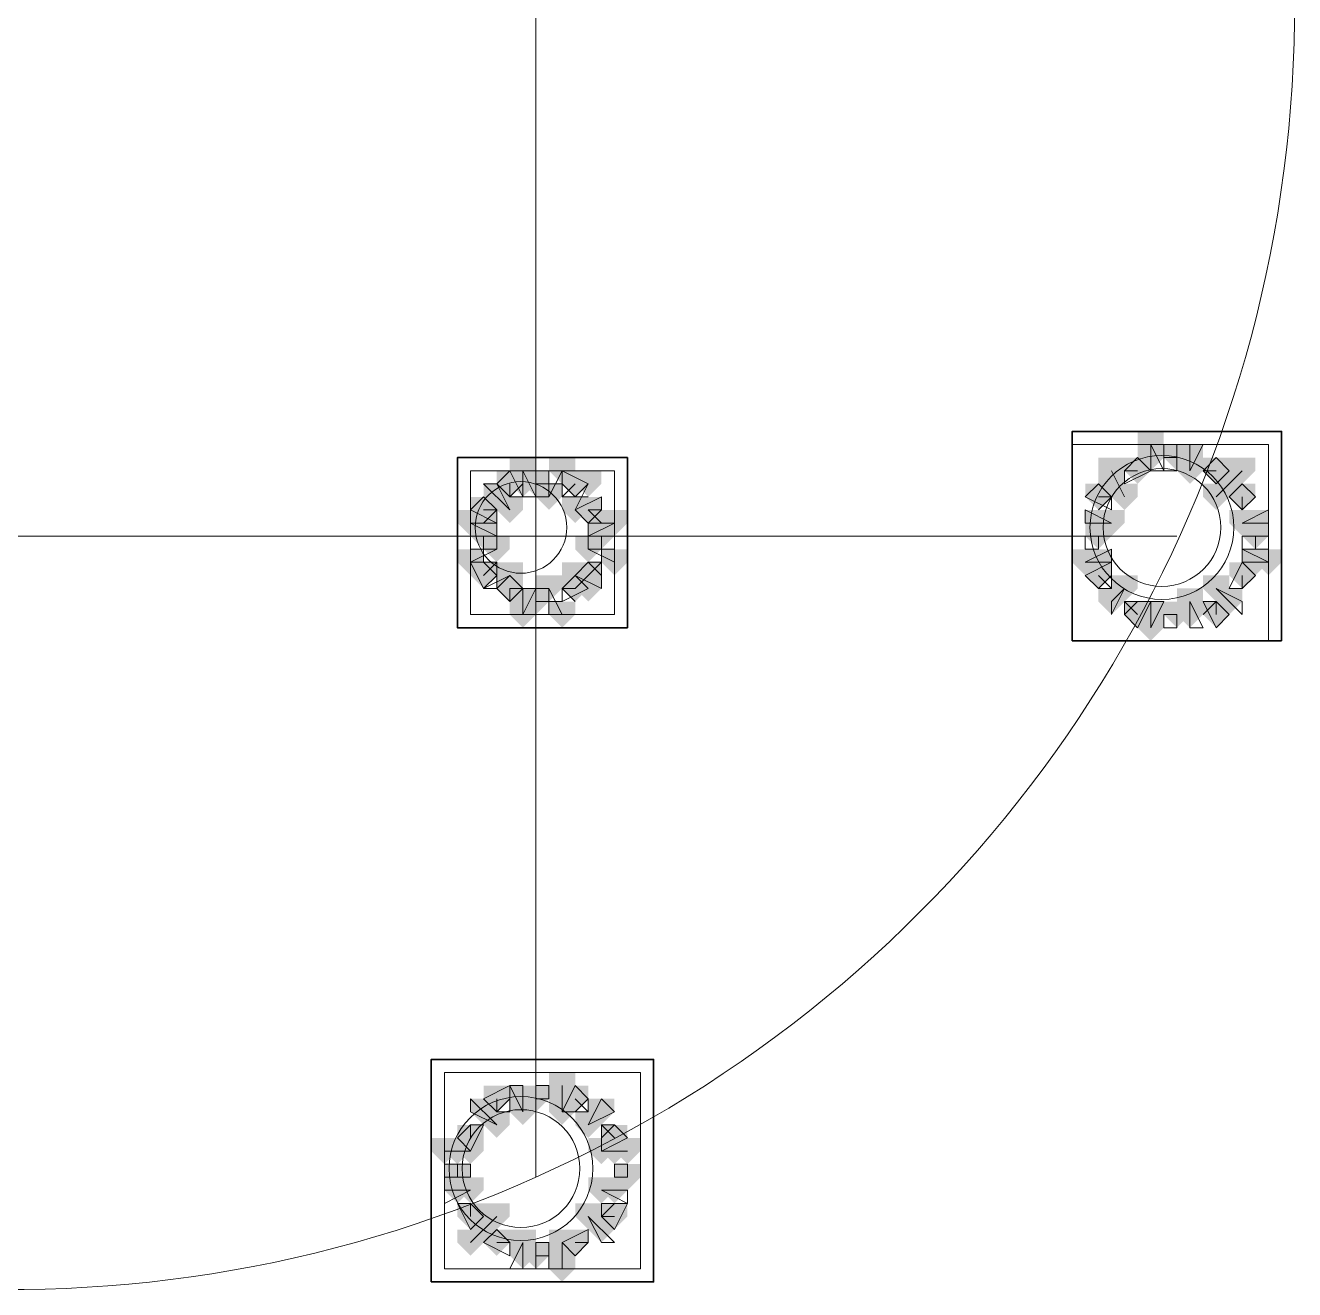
# Model space of a CAD drawing. Header units: millimetres. Extents: x 2315 to 4619, y 1334 to 1897.
# Drawn here: x 3654.12 to 3660.05, y 1548.68 to 1554.59 of the extents above; entities that cross this region are included whole.
import ezdxf

# ---------------------------------------------------------------- set-up
doc = ezdxf.new("R2010")
doc.units = ezdxf.units.MM
for name, color, linetype, true_color in [('PDF_10', 7, 'Continuous', 0x00b85c), ('PDF_AXIS', 7, 'Continuous', 0x00b85c), ('PDF_柱构件', 7, 'Continuous', 0x00b85c), ('PDF_转运站初步方案', 7, 'Continuous', 0x00b85c)]:
    doc.layers.add(name, color=color, linetype=linetype, true_color=true_color)
doc.layers.add('PDF_中心线层', color=1, linetype='Continuous')
doc.layers.add('PDF_粗实线层', color=7, linetype='Continuous')

msp = doc.modelspace()

# ---------------------------------------------------------------- hatches: boundary and pattern name
at = {"layer": 'PDF_10', "transparency": 33554559}
for points in [[(3659.5018, 1552.6298), (3659.4407, 1552.6298), (3659.4407, 1552.5687), (3659.5018, 1552.5076), (3659.5629, 1552.5687), (3659.5629, 1552.6298)], [(3659.5018, 1552.6298), (3659.4407, 1552.6298), (3659.4407, 1552.5687), (3659.5018, 1552.5076), (3659.5629, 1552.5687), (3659.5629, 1552.6298)], [(3659.3186, 1552.5687), (3659.2575, 1552.5687), (3659.2575, 1552.5076), (3659.3186, 1552.4466), (3659.3797, 1552.5076), (3659.3797, 1552.5687)], [(3659.3186, 1552.5687), (3659.2575, 1552.5687), (3659.2575, 1552.5076), (3659.3186, 1552.4466), (3659.3797, 1552.5076), (3659.3797, 1552.5687)], [(3659.6851, 1552.5687), (3659.624, 1552.5687), (3659.624, 1552.5076), (3659.6851, 1552.4466), (3659.7461, 1552.5076), (3659.7461, 1552.5687)], [(3659.6851, 1552.5687), (3659.624, 1552.5687), (3659.624, 1552.5076), (3659.6851, 1552.4466), (3659.7461, 1552.5076), (3659.7461, 1552.5687)], [(3659.6851, 1552.5687), (3659.624, 1552.5687), (3659.624, 1552.5076), (3659.6851, 1552.4466), (3659.7461, 1552.5076), (3659.7461, 1552.5687)], [(3656.3867, 1552.5076), (3656.3256, 1552.5076), (3656.3256, 1552.4466), (3656.3867, 1552.3855), (3656.4478, 1552.4466), (3656.4478, 1552.5076)], [(3656.3867, 1552.5076), (3656.3256, 1552.5076), (3656.3256, 1552.4466), (3656.3867, 1552.3855), (3656.4478, 1552.4466), (3656.4478, 1552.5076)], [(3656.5089, 1552.5076), (3656.4478, 1552.5076), (3656.4478, 1552.4466), (3656.5089, 1552.3855), (3656.5699, 1552.4466), (3656.5699, 1552.5076)], [(3656.5089, 1552.5076), (3656.4478, 1552.5076), (3656.4478, 1552.4466), (3656.5089, 1552.3855), (3656.5699, 1552.4466), (3656.5699, 1552.5076)], [(3656.6921, 1552.5076), (3656.631, 1552.5076), (3656.631, 1552.4466), (3656.6921, 1552.3855), (3656.7532, 1552.4466), (3656.7532, 1552.5076)], [(3656.6921, 1552.5076), (3656.631, 1552.5076), (3656.631, 1552.4466), (3656.6921, 1552.3855), (3656.7532, 1552.4466), (3656.7532, 1552.5076)], [(3659.1353, 1552.4466), (3659.0743, 1552.4466), (3659.0743, 1552.3855), (3659.1353, 1552.3244), (3659.1964, 1552.3855), (3659.1964, 1552.4466)], [(3659.1353, 1552.4466), (3659.0743, 1552.4466), (3659.0743, 1552.3855), (3659.1353, 1552.3244), (3659.1964, 1552.3855), (3659.1964, 1552.4466)], [(3659.8072, 1552.4466), (3659.7461, 1552.4466), (3659.7461, 1552.3855), (3659.8072, 1552.3244), (3659.8683, 1552.3855), (3659.8683, 1552.4466)], [(3659.8072, 1552.4466), (3659.7461, 1552.4466), (3659.7461, 1552.3855), (3659.8072, 1552.3244), (3659.8683, 1552.3855), (3659.8683, 1552.4466)], [(3659.8072, 1552.4466), (3659.7461, 1552.4466), (3659.7461, 1552.3855), (3659.8072, 1552.3244), (3659.8683, 1552.3855), (3659.8683, 1552.4466)], [(3656.2645, 1552.3855), (3656.2034, 1552.3855), (3656.2034, 1552.3244), (3656.2645, 1552.2633), (3656.3256, 1552.3244), (3656.3256, 1552.3855)], [(3656.2645, 1552.3855), (3656.2034, 1552.3855), (3656.2034, 1552.3244), (3656.2645, 1552.2633), (3656.3256, 1552.3244), (3656.3256, 1552.3855)], [(3656.7532, 1552.3855), (3656.6921, 1552.3855), (3656.6921, 1552.3244), (3656.7532, 1552.2633), (3656.8143, 1552.3244), (3656.8143, 1552.3855)], [(3656.7532, 1552.3855), (3656.6921, 1552.3855), (3656.6921, 1552.3244), (3656.7532, 1552.2633), (3656.8143, 1552.3244), (3656.8143, 1552.3855)], [(3656.2645, 1552.2633), (3656.2034, 1552.2633), (3656.2034, 1552.2022), (3656.2645, 1552.1412), (3656.3256, 1552.2022), (3656.3256, 1552.2633)], [(3656.2645, 1552.2633), (3656.2034, 1552.2633), (3656.2034, 1552.2022), (3656.2645, 1552.1412), (3656.3256, 1552.2022), (3656.3256, 1552.2633)], [(3656.8143, 1552.2633), (3656.7532, 1552.2633), (3656.7532, 1552.2022), (3656.8143, 1552.1412), (3656.8753, 1552.2022), (3656.8753, 1552.2633)], [(3656.8143, 1552.2633), (3656.7532, 1552.2633), (3656.7532, 1552.2022), (3656.8143, 1552.1412), (3656.8753, 1552.2022), (3656.8753, 1552.2633)], [(3659.1353, 1552.2633), (3659.0743, 1552.2633), (3659.0743, 1552.2022), (3659.1353, 1552.1412), (3659.1964, 1552.2022), (3659.1964, 1552.2633)], [(3659.1353, 1552.2633), (3659.0743, 1552.2633), (3659.0743, 1552.2022), (3659.1353, 1552.1412), (3659.1964, 1552.2022), (3659.1964, 1552.2633)], [(3659.8683, 1552.2633), (3659.8072, 1552.2633), (3659.8072, 1552.2022), (3659.8683, 1552.1412), (3659.9294, 1552.2022), (3659.9294, 1552.2633)], [(3659.8683, 1552.2633), (3659.8072, 1552.2633), (3659.8072, 1552.2022), (3659.8683, 1552.1412), (3659.9294, 1552.2022), (3659.9294, 1552.2633)], [(3656.2645, 1552.0801), (3656.2034, 1552.0801), (3656.2034, 1552.019), (3656.2645, 1551.9579), (3656.3256, 1552.019), (3656.3256, 1552.0801)], [(3656.2645, 1552.0801), (3656.2034, 1552.0801), (3656.2034, 1552.019), (3656.2645, 1551.9579), (3656.3256, 1552.019), (3656.3256, 1552.0801)], [(3656.7532, 1552.0801), (3656.6921, 1552.0801), (3656.6921, 1552.019), (3656.7532, 1551.9579), (3656.8143, 1552.019), (3656.8143, 1552.0801)], [(3656.7532, 1552.0801), (3656.6921, 1552.0801), (3656.6921, 1552.019), (3656.7532, 1551.9579), (3656.8143, 1552.019), (3656.8143, 1552.0801)], [(3659.1353, 1552.0801), (3659.0743, 1552.0801), (3659.0743, 1552.019), (3659.1353, 1551.9579), (3659.1964, 1552.019), (3659.1964, 1552.0801)], [(3659.1353, 1552.0801), (3659.0743, 1552.0801), (3659.0743, 1552.019), (3659.1353, 1551.9579), (3659.1964, 1552.019), (3659.1964, 1552.0801)], [(3659.8072, 1552.0801), (3659.7461, 1552.0801), (3659.7461, 1552.019), (3659.8072, 1551.9579), (3659.8683, 1552.019), (3659.8683, 1552.0801)], [(3659.8072, 1552.0801), (3659.7461, 1552.0801), (3659.7461, 1552.019), (3659.8072, 1551.9579), (3659.8683, 1552.019), (3659.8683, 1552.0801)], [(3656.3867, 1552.019), (3656.3256, 1552.019), (3656.3256, 1551.9579), (3656.3867, 1551.8968), (3656.4478, 1551.9579), (3656.4478, 1552.019)], [(3656.3867, 1552.019), (3656.3256, 1552.019), (3656.3256, 1551.9579), (3656.3867, 1551.8968), (3656.4478, 1551.9579), (3656.4478, 1552.019)], [(3656.6921, 1552.019), (3656.631, 1552.019), (3656.631, 1551.9579), (3656.6921, 1551.8968), (3656.7532, 1551.9579), (3656.7532, 1552.019)], [(3656.6921, 1552.019), (3656.631, 1552.019), (3656.631, 1551.9579), (3656.6921, 1551.8968), (3656.7532, 1551.9579), (3656.7532, 1552.019)], [(3656.5089, 1551.9579), (3656.4478, 1551.9579), (3656.4478, 1551.8968), (3656.5089, 1551.8357), (3656.5699, 1551.8968), (3656.5699, 1551.9579)], [(3656.5089, 1551.9579), (3656.4478, 1551.9579), (3656.4478, 1551.8968), (3656.5089, 1551.8357), (3656.5699, 1551.8968), (3656.5699, 1551.9579)], [(3659.3186, 1551.8968), (3659.2575, 1551.8968), (3659.2575, 1551.8357), (3659.3186, 1551.7747), (3659.3797, 1551.8357), (3659.3797, 1551.8968)], [(3659.3186, 1551.8968), (3659.2575, 1551.8968), (3659.2575, 1551.8357), (3659.3186, 1551.7747), (3659.3797, 1551.8357), (3659.3797, 1551.8968)], [(3659.5018, 1551.8968), (3659.4407, 1551.8968), (3659.4407, 1551.8357), (3659.5018, 1551.7747), (3659.5629, 1551.8357), (3659.5629, 1551.8968)], [(3659.5018, 1551.8968), (3659.4407, 1551.8968), (3659.4407, 1551.8357), (3659.5018, 1551.7747), (3659.5629, 1551.8357), (3659.5629, 1551.8968)], [(3659.6851, 1551.8968), (3659.624, 1551.8968), (3659.624, 1551.8357), (3659.6851, 1551.7747), (3659.7461, 1551.8357), (3659.7461, 1551.8968)], [(3659.6851, 1551.8968), (3659.624, 1551.8968), (3659.624, 1551.8357), (3659.6851, 1551.7747), (3659.7461, 1551.8357), (3659.7461, 1551.8968)], [(3656.3256, 1549.6368), (3656.2645, 1549.6368), (3656.2645, 1549.5757), (3656.3256, 1549.5147), (3656.3867, 1549.5757), (3656.3867, 1549.6368)], [(3656.3256, 1549.6368), (3656.2645, 1549.6368), (3656.2645, 1549.5757), (3656.3256, 1549.5147), (3656.3867, 1549.5757), (3656.3867, 1549.6368)], [(3656.5089, 1549.6368), (3656.4478, 1549.6368), (3656.4478, 1549.5757), (3656.5089, 1549.5147), (3656.5699, 1549.5757), (3656.5699, 1549.6368)], [(3656.5089, 1549.6368), (3656.4478, 1549.6368), (3656.4478, 1549.5757), (3656.5089, 1549.5147), (3656.5699, 1549.5757), (3656.5699, 1549.6368)], [(3656.6921, 1549.6368), (3656.631, 1549.6368), (3656.631, 1549.5757), (3656.6921, 1549.5147), (3656.7532, 1549.5757), (3656.7532, 1549.6368)], [(3656.6921, 1549.6368), (3656.631, 1549.6368), (3656.631, 1549.5757), (3656.6921, 1549.5147), (3656.7532, 1549.5757), (3656.7532, 1549.6368)], [(3656.2034, 1549.4536), (3656.1424, 1549.4536), (3656.1424, 1549.3925), (3656.2034, 1549.3314), (3656.2645, 1549.3925), (3656.2645, 1549.4536)], [(3656.2034, 1549.4536), (3656.1424, 1549.4536), (3656.1424, 1549.3925), (3656.2034, 1549.3314), (3656.2645, 1549.3925), (3656.2645, 1549.4536)], [(3656.8753, 1549.4536), (3656.8143, 1549.4536), (3656.8143, 1549.3925), (3656.8753, 1549.3314), (3656.9364, 1549.3925), (3656.9364, 1549.4536)], [(3656.8753, 1549.4536), (3656.8143, 1549.4536), (3656.8143, 1549.3925), (3656.8753, 1549.3314), (3656.9364, 1549.3925), (3656.9364, 1549.4536)], [(3656.1424, 1549.2703), (3656.0813, 1549.2703), (3656.0813, 1549.2093), (3656.1424, 1549.1482), (3656.2034, 1549.2093), (3656.2034, 1549.2703)], [(3656.1424, 1549.2703), (3656.0813, 1549.2703), (3656.0813, 1549.2093), (3656.1424, 1549.1482), (3656.2034, 1549.2093), (3656.2034, 1549.2703)], [(3656.9364, 1549.2703), (3656.8753, 1549.2703), (3656.8753, 1549.2093), (3656.9364, 1549.1482), (3656.9975, 1549.2093), (3656.9975, 1549.2703)], [(3656.9364, 1549.2703), (3656.8753, 1549.2703), (3656.8753, 1549.2093), (3656.9364, 1549.1482), (3656.9975, 1549.2093), (3656.9975, 1549.2703)], [(3656.2034, 1549.0871), (3656.1424, 1549.0871), (3656.1424, 1549.026), (3656.2034, 1548.9649), (3656.2645, 1549.026), (3656.2645, 1549.0871)], [(3656.2034, 1549.0871), (3656.1424, 1549.0871), (3656.1424, 1549.026), (3656.2034, 1548.9649), (3656.2645, 1549.026), (3656.2645, 1549.0871)], [(3656.2034, 1549.0871), (3656.1424, 1549.0871), (3656.1424, 1549.026), (3656.2034, 1548.9649), (3656.2645, 1549.026), (3656.2645, 1549.0871)], [(3656.8753, 1549.0871), (3656.8143, 1549.0871), (3656.8143, 1549.026), (3656.8753, 1548.9649), (3656.9364, 1549.026), (3656.9364, 1549.0871)], [(3656.8753, 1549.0871), (3656.8143, 1549.0871), (3656.8143, 1549.026), (3656.8753, 1548.9649), (3656.9364, 1549.026), (3656.9364, 1549.0871)], [(3656.3256, 1548.9649), (3656.2645, 1548.9649), (3656.2645, 1548.9039), (3656.3256, 1548.8428), (3656.3867, 1548.9039), (3656.3867, 1548.9649)], [(3656.3256, 1548.9649), (3656.2645, 1548.9649), (3656.2645, 1548.9039), (3656.3256, 1548.8428), (3656.3867, 1548.9039), (3656.3867, 1548.9649)], [(3656.3256, 1548.9649), (3656.2645, 1548.9649), (3656.2645, 1548.9039), (3656.3256, 1548.8428), (3656.3867, 1548.9039), (3656.3867, 1548.9649)], [(3656.6921, 1548.9649), (3656.631, 1548.9649), (3656.631, 1548.9039), (3656.6921, 1548.8428), (3656.7532, 1548.9039), (3656.7532, 1548.9649)], [(3656.6921, 1548.9649), (3656.631, 1548.9649), (3656.631, 1548.9039), (3656.6921, 1548.8428), (3656.7532, 1548.9039), (3656.7532, 1548.9649)], [(3656.5089, 1548.9039), (3656.4478, 1548.9039), (3656.4478, 1548.8428), (3656.5089, 1548.7817), (3656.5699, 1548.8428), (3656.5699, 1548.9039)], [(3656.5089, 1548.9039), (3656.4478, 1548.9039), (3656.4478, 1548.8428), (3656.5089, 1548.7817), (3656.5699, 1548.8428), (3656.5699, 1548.9039)]]:
    msp.add_hatch(color=256, dxfattribs=at).paths.add_polyline_path(points)
at = {"layer": 'PDF_柱构件', "transparency": 33554559}
for points in [[(3659.3797, 1552.6909), (3659.3186, 1552.6909), (3659.3186, 1552.6298), (3659.3797, 1552.5687), (3659.4407, 1552.6298), (3659.4407, 1552.6909)], [(3659.3797, 1552.6298), (3659.3186, 1552.6298), (3659.3186, 1552.5687), (3659.3797, 1552.5076), (3659.4407, 1552.5687), (3659.4407, 1552.6298)], [(3659.5629, 1552.6298), (3659.5018, 1552.6298), (3659.5018, 1552.5687), (3659.5629, 1552.5076), (3659.624, 1552.5687), (3659.624, 1552.6298)], [(3656.4478, 1552.5687), (3656.3867, 1552.5687), (3656.3867, 1552.5076), (3656.4478, 1552.4466), (3656.5089, 1552.5076), (3656.5089, 1552.5687)], [(3656.631, 1552.5687), (3656.5699, 1552.5687), (3656.5699, 1552.5076), (3656.631, 1552.4466), (3656.6921, 1552.5076), (3656.6921, 1552.5687)], [(3659.1964, 1552.5687), (3659.1353, 1552.5687), (3659.1353, 1552.5076), (3659.1964, 1552.4466), (3659.2575, 1552.5076), (3659.2575, 1552.5687)], [(3659.5629, 1552.5687), (3659.5018, 1552.5687), (3659.5018, 1552.5076), (3659.5629, 1552.4466), (3659.624, 1552.5076), (3659.624, 1552.5687)], [(3659.8072, 1552.5687), (3659.7461, 1552.5687), (3659.7461, 1552.5076), (3659.8072, 1552.4466), (3659.8683, 1552.5076), (3659.8683, 1552.5687)], [(3656.4478, 1552.5076), (3656.3867, 1552.5076), (3656.3867, 1552.4466), (3656.4478, 1552.3855), (3656.5089, 1552.4466), (3656.5089, 1552.5076)], [(3656.7532, 1552.5076), (3656.6921, 1552.5076), (3656.6921, 1552.4466), (3656.7532, 1552.3855), (3656.8143, 1552.4466), (3656.8143, 1552.5076)], [(3659.1964, 1552.5076), (3659.1353, 1552.5076), (3659.1353, 1552.4466), (3659.1964, 1552.3855), (3659.2575, 1552.4466), (3659.2575, 1552.5076)], [(3659.7461, 1552.5076), (3659.6851, 1552.5076), (3659.6851, 1552.4466), (3659.7461, 1552.3855), (3659.8072, 1552.4466), (3659.8072, 1552.5076)], [(3656.3256, 1552.4466), (3656.2645, 1552.4466), (3656.2645, 1552.3855), (3656.3256, 1552.3244), (3656.3867, 1552.3855), (3656.3867, 1552.4466)], [(3656.5699, 1552.4466), (3656.5089, 1552.4466), (3656.5089, 1552.3855), (3656.5699, 1552.3244), (3656.631, 1552.3855), (3656.631, 1552.4466)], [(3659.2575, 1552.4466), (3659.1964, 1552.4466), (3659.1964, 1552.3855), (3659.2575, 1552.3244), (3659.3186, 1552.3855), (3659.3186, 1552.4466)], [(3659.6851, 1552.4466), (3659.624, 1552.4466), (3659.624, 1552.3855), (3659.6851, 1552.3244), (3659.7461, 1552.3855), (3659.7461, 1552.4466)], [(3656.3867, 1552.3855), (3656.3256, 1552.3855), (3656.3256, 1552.3244), (3656.3867, 1552.2633), (3656.4478, 1552.3244), (3656.4478, 1552.3855)], [(3656.6921, 1552.3855), (3656.631, 1552.3855), (3656.631, 1552.3244), (3656.6921, 1552.2633), (3656.7532, 1552.3244), (3656.7532, 1552.3855)], [(3656.2034, 1552.3244), (3656.1424, 1552.3244), (3656.1424, 1552.2633), (3656.2034, 1552.2022), (3656.2645, 1552.2633), (3656.2645, 1552.3244)], [(3656.2645, 1552.3244), (3656.2034, 1552.3244), (3656.2034, 1552.2633), (3656.2645, 1552.2022), (3656.3256, 1552.2633), (3656.3256, 1552.3244)], [(3656.8143, 1552.3244), (3656.7532, 1552.3244), (3656.7532, 1552.2633), (3656.8143, 1552.2022), (3656.8753, 1552.2633), (3656.8753, 1552.3244)], [(3656.8753, 1552.3244), (3656.8143, 1552.3244), (3656.8143, 1552.2633), (3656.8753, 1552.2022), (3656.9364, 1552.2633), (3656.9364, 1552.3244)], [(3659.1353, 1552.3244), (3659.0743, 1552.3244), (3659.0743, 1552.2633), (3659.1353, 1552.2022), (3659.1964, 1552.2633), (3659.1964, 1552.3244)], [(3659.1964, 1552.3244), (3659.1353, 1552.3244), (3659.1353, 1552.2633), (3659.1964, 1552.2022), (3659.2575, 1552.2633), (3659.2575, 1552.3244)], [(3659.8072, 1552.3244), (3659.7461, 1552.3244), (3659.7461, 1552.2633), (3659.8072, 1552.2022), (3659.8683, 1552.2633), (3659.8683, 1552.3244)], [(3659.8683, 1552.3244), (3659.8072, 1552.3244), (3659.8072, 1552.2633), (3659.8683, 1552.2022), (3659.9294, 1552.2633), (3659.9294, 1552.3244)], [(3656.3256, 1552.2022), (3656.2645, 1552.2022), (3656.2645, 1552.1412), (3656.3256, 1552.0801), (3656.3867, 1552.1412), (3656.3867, 1552.2022)], [(3656.7532, 1552.2022), (3656.6921, 1552.2022), (3656.6921, 1552.1412), (3656.7532, 1552.0801), (3656.8143, 1552.1412), (3656.8143, 1552.2022)], [(3656.2034, 1552.1412), (3656.1424, 1552.1412), (3656.1424, 1552.0801), (3656.2034, 1552.019), (3656.2645, 1552.0801), (3656.2645, 1552.1412)], [(3656.8753, 1552.1412), (3656.8143, 1552.1412), (3656.8143, 1552.0801), (3656.8753, 1552.019), (3656.9364, 1552.0801), (3656.9364, 1552.1412)], [(3659.0743, 1552.1412), (3659.0132, 1552.1412), (3659.0132, 1552.0801), (3659.0743, 1552.019), (3659.1353, 1552.0801), (3659.1353, 1552.1412)], [(3659.1353, 1552.1412), (3659.0743, 1552.1412), (3659.0743, 1552.0801), (3659.1353, 1552.019), (3659.1964, 1552.0801), (3659.1964, 1552.1412)], [(3659.8683, 1552.1412), (3659.8072, 1552.1412), (3659.8072, 1552.0801), (3659.8683, 1552.019), (3659.9294, 1552.0801), (3659.9294, 1552.1412)], [(3659.9294, 1552.1412), (3659.8683, 1552.1412), (3659.8683, 1552.0801), (3659.9294, 1552.019), (3659.9905, 1552.0801), (3659.9905, 1552.1412)], [(3656.3867, 1552.0801), (3656.3256, 1552.0801), (3656.3256, 1552.019), (3656.3867, 1551.9579), (3656.4478, 1552.019), (3656.4478, 1552.0801)], [(3656.6921, 1552.0801), (3656.631, 1552.0801), (3656.631, 1552.019), (3656.6921, 1551.9579), (3656.7532, 1552.019), (3656.7532, 1552.0801)], [(3656.5699, 1552.019), (3656.5089, 1552.019), (3656.5089, 1551.9579), (3656.5699, 1551.8968), (3656.631, 1551.9579), (3656.631, 1552.019)], [(3656.7532, 1552.019), (3656.6921, 1552.019), (3656.6921, 1551.9579), (3656.7532, 1551.8968), (3656.8143, 1551.9579), (3656.8143, 1552.019)], [(3659.2575, 1552.019), (3659.1964, 1552.019), (3659.1964, 1551.9579), (3659.2575, 1551.8968), (3659.3186, 1551.9579), (3659.3186, 1552.019)], [(3659.6851, 1552.019), (3659.624, 1552.019), (3659.624, 1551.9579), (3659.6851, 1551.8968), (3659.7461, 1551.9579), (3659.7461, 1552.019)], [(3656.4478, 1551.9579), (3656.3867, 1551.9579), (3656.3867, 1551.8968), (3656.4478, 1551.8357), (3656.5089, 1551.8968), (3656.5089, 1551.9579)], [(3659.1964, 1551.9579), (3659.1353, 1551.9579), (3659.1353, 1551.8968), (3659.1964, 1551.8357), (3659.2575, 1551.8968), (3659.2575, 1551.9579)], [(3659.5629, 1551.9579), (3659.5018, 1551.9579), (3659.5018, 1551.8968), (3659.5629, 1551.8357), (3659.624, 1551.8968), (3659.624, 1551.9579)], [(3659.7461, 1551.9579), (3659.6851, 1551.9579), (3659.6851, 1551.8968), (3659.7461, 1551.8357), (3659.8072, 1551.8968), (3659.8072, 1551.9579)], [(3656.4478, 1551.8968), (3656.3867, 1551.8968), (3656.3867, 1551.8357), (3656.4478, 1551.7747), (3656.5089, 1551.8357), (3656.5089, 1551.8968)], [(3656.631, 1551.8968), (3656.5699, 1551.8968), (3656.5699, 1551.8357), (3656.631, 1551.7747), (3656.6921, 1551.8357), (3656.6921, 1551.8968)], [(3659.3797, 1551.8968), (3659.3186, 1551.8968), (3659.3186, 1551.8357), (3659.3797, 1551.7747), (3659.4407, 1551.8357), (3659.4407, 1551.8968)], [(3659.5629, 1551.8968), (3659.5018, 1551.8968), (3659.5018, 1551.8357), (3659.5629, 1551.7747), (3659.624, 1551.8357), (3659.624, 1551.8968)], [(3659.3797, 1551.8357), (3659.3186, 1551.8357), (3659.3186, 1551.7747), (3659.3797, 1551.7136), (3659.4407, 1551.7747), (3659.4407, 1551.8357)], [(3656.631, 1549.6979), (3656.5699, 1549.6979), (3656.5699, 1549.6368), (3656.631, 1549.5757), (3656.6921, 1549.6368), (3656.6921, 1549.6979)], [(3656.4478, 1549.6368), (3656.3867, 1549.6368), (3656.3867, 1549.5757), (3656.4478, 1549.5147), (3656.5089, 1549.5757), (3656.5089, 1549.6368)], [(3656.631, 1549.6368), (3656.5699, 1549.6368), (3656.5699, 1549.5757), (3656.631, 1549.5147), (3656.6921, 1549.5757), (3656.6921, 1549.6368)], [(3656.2645, 1549.5757), (3656.2034, 1549.5757), (3656.2034, 1549.5147), (3656.2645, 1549.4536), (3656.3256, 1549.5147), (3656.3256, 1549.5757)], [(3656.4478, 1549.5757), (3656.3867, 1549.5757), (3656.3867, 1549.5147), (3656.4478, 1549.4536), (3656.5089, 1549.5147), (3656.5089, 1549.5757)], [(3656.631, 1549.5757), (3656.5699, 1549.5757), (3656.5699, 1549.5147), (3656.631, 1549.4536), (3656.6921, 1549.5147), (3656.6921, 1549.5757)], [(3656.8143, 1549.5757), (3656.7532, 1549.5757), (3656.7532, 1549.5147), (3656.8143, 1549.4536), (3656.8753, 1549.5147), (3656.8753, 1549.5757)], [(3656.3256, 1549.5147), (3656.2645, 1549.5147), (3656.2645, 1549.4536), (3656.3256, 1549.3925), (3656.3867, 1549.4536), (3656.3867, 1549.5147)], [(3656.7532, 1549.5147), (3656.6921, 1549.5147), (3656.6921, 1549.4536), (3656.7532, 1549.3925), (3656.8143, 1549.4536), (3656.8143, 1549.5147)], [(3656.0813, 1549.3925), (3656.0202, 1549.3925), (3656.0202, 1549.3314), (3656.0813, 1549.2703), (3656.1424, 1549.3314), (3656.1424, 1549.3925)], [(3656.1424, 1549.3925), (3656.0813, 1549.3925), (3656.0813, 1549.3314), (3656.1424, 1549.2703), (3656.2034, 1549.3314), (3656.2034, 1549.3925)], [(3656.2034, 1549.3925), (3656.1424, 1549.3925), (3656.1424, 1549.3314), (3656.2034, 1549.2703), (3656.2645, 1549.3314), (3656.2645, 1549.3925)], [(3656.8143, 1549.3925), (3656.7532, 1549.3925), (3656.7532, 1549.3314), (3656.8143, 1549.2703), (3656.8753, 1549.3314), (3656.8753, 1549.3925)], [(3656.8753, 1549.3925), (3656.8143, 1549.3925), (3656.8143, 1549.3314), (3656.8753, 1549.2703), (3656.9364, 1549.3314), (3656.9364, 1549.3925)], [(3656.9364, 1549.3925), (3656.8753, 1549.3925), (3656.8753, 1549.3314), (3656.9364, 1549.2703), (3656.9975, 1549.3314), (3656.9975, 1549.3925)], [(3656.1424, 1549.2093), (3656.0813, 1549.2093), (3656.0813, 1549.1482), (3656.1424, 1549.0871), (3656.2034, 1549.1482), (3656.2034, 1549.2093)], [(3656.2034, 1549.2093), (3656.1424, 1549.2093), (3656.1424, 1549.1482), (3656.2034, 1549.0871), (3656.2645, 1549.1482), (3656.2645, 1549.2093)], [(3656.8143, 1549.2093), (3656.7532, 1549.2093), (3656.7532, 1549.1482), (3656.8143, 1549.0871), (3656.8753, 1549.1482), (3656.8753, 1549.2093)], [(3656.8753, 1549.2093), (3656.8143, 1549.2093), (3656.8143, 1549.1482), (3656.8753, 1549.0871), (3656.9364, 1549.1482), (3656.9364, 1549.2093)], [(3656.3256, 1549.0871), (3656.2645, 1549.0871), (3656.2645, 1549.026), (3656.3256, 1548.9649), (3656.3867, 1549.026), (3656.3867, 1549.0871)], [(3656.7532, 1549.0871), (3656.6921, 1549.0871), (3656.6921, 1549.026), (3656.7532, 1548.9649), (3656.8143, 1549.026), (3656.8143, 1549.0871)], [(3656.2645, 1549.026), (3656.2034, 1549.026), (3656.2034, 1548.9649), (3656.2645, 1548.9039), (3656.3256, 1548.9649), (3656.3256, 1549.026)], [(3656.8143, 1549.026), (3656.7532, 1549.026), (3656.7532, 1548.9649), (3656.8143, 1548.9039), (3656.8753, 1548.9649), (3656.8753, 1549.026)], [(3656.2034, 1548.9649), (3656.1424, 1548.9649), (3656.1424, 1548.9039), (3656.2034, 1548.8428), (3656.2645, 1548.9039), (3656.2645, 1548.9649)], [(3656.4478, 1548.9649), (3656.3867, 1548.9649), (3656.3867, 1548.9039), (3656.4478, 1548.8428), (3656.5089, 1548.9039), (3656.5089, 1548.9649)], [(3656.631, 1548.9649), (3656.5699, 1548.9649), (3656.5699, 1548.9039), (3656.631, 1548.8428), (3656.6921, 1548.9039), (3656.6921, 1548.9649)], [(3656.4478, 1548.9039), (3656.3867, 1548.9039), (3656.3867, 1548.8428), (3656.4478, 1548.7817), (3656.5089, 1548.8428), (3656.5089, 1548.9039)], [(3656.631, 1548.9039), (3656.5699, 1548.9039), (3656.5699, 1548.8428), (3656.631, 1548.7817), (3656.6921, 1548.8428), (3656.6921, 1548.9039)], [(3656.631, 1548.8428), (3656.5699, 1548.8428), (3656.5699, 1548.7817), (3656.631, 1548.7206), (3656.6921, 1548.7817), (3656.6921, 1548.8428)]]:
    msp.add_hatch(color=256, dxfattribs=at).paths.add_polyline_path(points)
at = {"layer": 'PDF_转运站初步方案', "transparency": 33554559}
for points in [[(3659.5018, 1552.6298), (3659.4407, 1552.6298), (3659.4407, 1552.5687), (3659.5018, 1552.5076), (3659.5629, 1552.5687), (3659.5629, 1552.6298)], [(3659.5018, 1552.6298), (3659.4407, 1552.6298), (3659.4407, 1552.5687), (3659.5018, 1552.5076), (3659.5629, 1552.5687), (3659.5629, 1552.6298)], [(3659.3186, 1552.5687), (3659.2575, 1552.5687), (3659.2575, 1552.5076), (3659.3186, 1552.4466), (3659.3797, 1552.5076), (3659.3797, 1552.5687)], [(3659.3186, 1552.5687), (3659.2575, 1552.5687), (3659.2575, 1552.5076), (3659.3186, 1552.4466), (3659.3797, 1552.5076), (3659.3797, 1552.5687)], [(3659.6851, 1552.5687), (3659.624, 1552.5687), (3659.624, 1552.5076), (3659.6851, 1552.4466), (3659.7461, 1552.5076), (3659.7461, 1552.5687)], [(3659.6851, 1552.5687), (3659.624, 1552.5687), (3659.624, 1552.5076), (3659.6851, 1552.4466), (3659.7461, 1552.5076), (3659.7461, 1552.5687)], [(3656.3867, 1552.5076), (3656.3256, 1552.5076), (3656.3256, 1552.4466), (3656.3867, 1552.3855), (3656.4478, 1552.4466), (3656.4478, 1552.5076)], [(3656.3867, 1552.5076), (3656.3256, 1552.5076), (3656.3256, 1552.4466), (3656.3867, 1552.3855), (3656.4478, 1552.4466), (3656.4478, 1552.5076)], [(3656.5089, 1552.5076), (3656.4478, 1552.5076), (3656.4478, 1552.4466), (3656.5089, 1552.3855), (3656.5699, 1552.4466), (3656.5699, 1552.5076)], [(3656.5089, 1552.5076), (3656.4478, 1552.5076), (3656.4478, 1552.4466), (3656.5089, 1552.3855), (3656.5699, 1552.4466), (3656.5699, 1552.5076)], [(3656.6921, 1552.5076), (3656.631, 1552.5076), (3656.631, 1552.4466), (3656.6921, 1552.3855), (3656.7532, 1552.4466), (3656.7532, 1552.5076)], [(3656.6921, 1552.5076), (3656.631, 1552.5076), (3656.631, 1552.4466), (3656.6921, 1552.3855), (3656.7532, 1552.4466), (3656.7532, 1552.5076)], [(3659.1353, 1552.4466), (3659.0743, 1552.4466), (3659.0743, 1552.3855), (3659.1353, 1552.3244), (3659.1964, 1552.3855), (3659.1964, 1552.4466)], [(3659.1353, 1552.4466), (3659.0743, 1552.4466), (3659.0743, 1552.3855), (3659.1353, 1552.3244), (3659.1964, 1552.3855), (3659.1964, 1552.4466)], [(3659.8072, 1552.4466), (3659.7461, 1552.4466), (3659.7461, 1552.3855), (3659.8072, 1552.3244), (3659.8683, 1552.3855), (3659.8683, 1552.4466)], [(3659.8072, 1552.4466), (3659.7461, 1552.4466), (3659.7461, 1552.3855), (3659.8072, 1552.3244), (3659.8683, 1552.3855), (3659.8683, 1552.4466)], [(3656.2645, 1552.3855), (3656.2034, 1552.3855), (3656.2034, 1552.3244), (3656.2645, 1552.2633), (3656.3256, 1552.3244), (3656.3256, 1552.3855)], [(3656.2645, 1552.3855), (3656.2034, 1552.3855), (3656.2034, 1552.3244), (3656.2645, 1552.2633), (3656.3256, 1552.3244), (3656.3256, 1552.3855)], [(3656.7532, 1552.3855), (3656.6921, 1552.3855), (3656.6921, 1552.3244), (3656.7532, 1552.2633), (3656.8143, 1552.3244), (3656.8143, 1552.3855)], [(3656.7532, 1552.3855), (3656.6921, 1552.3855), (3656.6921, 1552.3244), (3656.7532, 1552.2633), (3656.8143, 1552.3244), (3656.8143, 1552.3855)], [(3656.2645, 1552.2633), (3656.2034, 1552.2633), (3656.2034, 1552.2022), (3656.2645, 1552.1412), (3656.3256, 1552.2022), (3656.3256, 1552.2633)], [(3656.2645, 1552.2633), (3656.2034, 1552.2633), (3656.2034, 1552.2022), (3656.2645, 1552.1412), (3656.3256, 1552.2022), (3656.3256, 1552.2633)], [(3656.8143, 1552.2633), (3656.7532, 1552.2633), (3656.7532, 1552.2022), (3656.8143, 1552.1412), (3656.8753, 1552.2022), (3656.8753, 1552.2633)], [(3656.8143, 1552.2633), (3656.7532, 1552.2633), (3656.7532, 1552.2022), (3656.8143, 1552.1412), (3656.8753, 1552.2022), (3656.8753, 1552.2633)], [(3659.1353, 1552.2633), (3659.0743, 1552.2633), (3659.0743, 1552.2022), (3659.1353, 1552.1412), (3659.1964, 1552.2022), (3659.1964, 1552.2633)], [(3659.1353, 1552.2633), (3659.0743, 1552.2633), (3659.0743, 1552.2022), (3659.1353, 1552.1412), (3659.1964, 1552.2022), (3659.1964, 1552.2633)], [(3659.8683, 1552.2633), (3659.8072, 1552.2633), (3659.8072, 1552.2022), (3659.8683, 1552.1412), (3659.9294, 1552.2022), (3659.9294, 1552.2633)], [(3659.8683, 1552.2633), (3659.8072, 1552.2633), (3659.8072, 1552.2022), (3659.8683, 1552.1412), (3659.9294, 1552.2022), (3659.9294, 1552.2633)], [(3656.2645, 1552.0801), (3656.2034, 1552.0801), (3656.2034, 1552.019), (3656.2645, 1551.9579), (3656.3256, 1552.019), (3656.3256, 1552.0801)], [(3656.2645, 1552.0801), (3656.2034, 1552.0801), (3656.2034, 1552.019), (3656.2645, 1551.9579), (3656.3256, 1552.019), (3656.3256, 1552.0801)], [(3656.7532, 1552.0801), (3656.6921, 1552.0801), (3656.6921, 1552.019), (3656.7532, 1551.9579), (3656.8143, 1552.019), (3656.8143, 1552.0801)], [(3656.7532, 1552.0801), (3656.6921, 1552.0801), (3656.6921, 1552.019), (3656.7532, 1551.9579), (3656.8143, 1552.019), (3656.8143, 1552.0801)], [(3659.1353, 1552.0801), (3659.0743, 1552.0801), (3659.0743, 1552.019), (3659.1353, 1551.9579), (3659.1964, 1552.019), (3659.1964, 1552.0801)], [(3659.1353, 1552.0801), (3659.0743, 1552.0801), (3659.0743, 1552.019), (3659.1353, 1551.9579), (3659.1964, 1552.019), (3659.1964, 1552.0801)], [(3659.8072, 1552.0801), (3659.7461, 1552.0801), (3659.7461, 1552.019), (3659.8072, 1551.9579), (3659.8683, 1552.019), (3659.8683, 1552.0801)], [(3659.8072, 1552.0801), (3659.7461, 1552.0801), (3659.7461, 1552.019), (3659.8072, 1551.9579), (3659.8683, 1552.019), (3659.8683, 1552.0801)], [(3656.3867, 1552.019), (3656.3256, 1552.019), (3656.3256, 1551.9579), (3656.3867, 1551.8968), (3656.4478, 1551.9579), (3656.4478, 1552.019)], [(3656.3867, 1552.019), (3656.3256, 1552.019), (3656.3256, 1551.9579), (3656.3867, 1551.8968), (3656.4478, 1551.9579), (3656.4478, 1552.019)], [(3656.6921, 1552.019), (3656.631, 1552.019), (3656.631, 1551.9579), (3656.6921, 1551.8968), (3656.7532, 1551.9579), (3656.7532, 1552.019)], [(3656.6921, 1552.019), (3656.631, 1552.019), (3656.631, 1551.9579), (3656.6921, 1551.8968), (3656.7532, 1551.9579), (3656.7532, 1552.019)], [(3656.5089, 1551.9579), (3656.4478, 1551.9579), (3656.4478, 1551.8968), (3656.5089, 1551.8357), (3656.5699, 1551.8968), (3656.5699, 1551.9579)], [(3656.5089, 1551.9579), (3656.4478, 1551.9579), (3656.4478, 1551.8968), (3656.5089, 1551.8357), (3656.5699, 1551.8968), (3656.5699, 1551.9579)], [(3659.3186, 1551.8968), (3659.2575, 1551.8968), (3659.2575, 1551.8357), (3659.3186, 1551.7747), (3659.3797, 1551.8357), (3659.3797, 1551.8968)], [(3659.3186, 1551.8968), (3659.2575, 1551.8968), (3659.2575, 1551.8357), (3659.3186, 1551.7747), (3659.3797, 1551.8357), (3659.3797, 1551.8968)], [(3659.5018, 1551.8968), (3659.4407, 1551.8968), (3659.4407, 1551.8357), (3659.5018, 1551.7747), (3659.5629, 1551.8357), (3659.5629, 1551.8968)], [(3659.5018, 1551.8968), (3659.4407, 1551.8968), (3659.4407, 1551.8357), (3659.5018, 1551.7747), (3659.5629, 1551.8357), (3659.5629, 1551.8968)], [(3659.6851, 1551.8968), (3659.624, 1551.8968), (3659.624, 1551.8357), (3659.6851, 1551.7747), (3659.7461, 1551.8357), (3659.7461, 1551.8968)], [(3659.6851, 1551.8968), (3659.624, 1551.8968), (3659.624, 1551.8357), (3659.6851, 1551.7747), (3659.7461, 1551.8357), (3659.7461, 1551.8968)], [(3656.3256, 1549.6368), (3656.2645, 1549.6368), (3656.2645, 1549.5757), (3656.3256, 1549.5147), (3656.3867, 1549.5757), (3656.3867, 1549.6368)], [(3656.3256, 1549.6368), (3656.2645, 1549.6368), (3656.2645, 1549.5757), (3656.3256, 1549.5147), (3656.3867, 1549.5757), (3656.3867, 1549.6368)], [(3656.5089, 1549.6368), (3656.4478, 1549.6368), (3656.4478, 1549.5757), (3656.5089, 1549.5147), (3656.5699, 1549.5757), (3656.5699, 1549.6368)], [(3656.5089, 1549.6368), (3656.4478, 1549.6368), (3656.4478, 1549.5757), (3656.5089, 1549.5147), (3656.5699, 1549.5757), (3656.5699, 1549.6368)], [(3656.6921, 1549.6368), (3656.631, 1549.6368), (3656.631, 1549.5757), (3656.6921, 1549.5147), (3656.7532, 1549.5757), (3656.7532, 1549.6368)], [(3656.6921, 1549.6368), (3656.631, 1549.6368), (3656.631, 1549.5757), (3656.6921, 1549.5147), (3656.7532, 1549.5757), (3656.7532, 1549.6368)], [(3656.2034, 1549.4536), (3656.1424, 1549.4536), (3656.1424, 1549.3925), (3656.2034, 1549.3314), (3656.2645, 1549.3925), (3656.2645, 1549.4536)], [(3656.2034, 1549.4536), (3656.1424, 1549.4536), (3656.1424, 1549.3925), (3656.2034, 1549.3314), (3656.2645, 1549.3925), (3656.2645, 1549.4536)], [(3656.8753, 1549.4536), (3656.8143, 1549.4536), (3656.8143, 1549.3925), (3656.8753, 1549.3314), (3656.9364, 1549.3925), (3656.9364, 1549.4536)], [(3656.8753, 1549.4536), (3656.8143, 1549.4536), (3656.8143, 1549.3925), (3656.8753, 1549.3314), (3656.9364, 1549.3925), (3656.9364, 1549.4536)], [(3656.1424, 1549.2703), (3656.0813, 1549.2703), (3656.0813, 1549.2093), (3656.1424, 1549.1482), (3656.2034, 1549.2093), (3656.2034, 1549.2703)], [(3656.1424, 1549.2703), (3656.0813, 1549.2703), (3656.0813, 1549.2093), (3656.1424, 1549.1482), (3656.2034, 1549.2093), (3656.2034, 1549.2703)], [(3656.9364, 1549.2703), (3656.8753, 1549.2703), (3656.8753, 1549.2093), (3656.9364, 1549.1482), (3656.9975, 1549.2093), (3656.9975, 1549.2703)], [(3656.9364, 1549.2703), (3656.8753, 1549.2703), (3656.8753, 1549.2093), (3656.9364, 1549.1482), (3656.9975, 1549.2093), (3656.9975, 1549.2703)], [(3656.2034, 1549.0871), (3656.1424, 1549.0871), (3656.1424, 1549.026), (3656.2034, 1548.9649), (3656.2645, 1549.026), (3656.2645, 1549.0871)], [(3656.2034, 1549.0871), (3656.1424, 1549.0871), (3656.1424, 1549.026), (3656.2034, 1548.9649), (3656.2645, 1549.026), (3656.2645, 1549.0871)], [(3656.8753, 1549.0871), (3656.8143, 1549.0871), (3656.8143, 1549.026), (3656.8753, 1548.9649), (3656.9364, 1549.026), (3656.9364, 1549.0871)], [(3656.8753, 1549.0871), (3656.8143, 1549.0871), (3656.8143, 1549.026), (3656.8753, 1548.9649), (3656.9364, 1549.026), (3656.9364, 1549.0871)], [(3656.3256, 1548.9649), (3656.2645, 1548.9649), (3656.2645, 1548.9039), (3656.3256, 1548.8428), (3656.3867, 1548.9039), (3656.3867, 1548.9649)], [(3656.3256, 1548.9649), (3656.2645, 1548.9649), (3656.2645, 1548.9039), (3656.3256, 1548.8428), (3656.3867, 1548.9039), (3656.3867, 1548.9649)], [(3656.6921, 1548.9649), (3656.631, 1548.9649), (3656.631, 1548.9039), (3656.6921, 1548.8428), (3656.7532, 1548.9039), (3656.7532, 1548.9649)], [(3656.6921, 1548.9649), (3656.631, 1548.9649), (3656.631, 1548.9039), (3656.6921, 1548.8428), (3656.7532, 1548.9039), (3656.7532, 1548.9649)], [(3656.5089, 1548.9039), (3656.4478, 1548.9039), (3656.4478, 1548.8428), (3656.5089, 1548.7817), (3656.5699, 1548.8428), (3656.5699, 1548.9039)], [(3656.5089, 1548.9039), (3656.4478, 1548.9039), (3656.4478, 1548.8428), (3656.5089, 1548.7817), (3656.5699, 1548.8428), (3656.5699, 1548.9039)]]:
    msp.add_hatch(color=256, dxfattribs=at).paths.add_polyline_path(points)

# ---------------------------------------------------------------- linework, layer by layer
at = {"layer": 'PDF_10', "lineweight": 18}
for points in [[(3659.4407, 1552.5687), (3659.5018, 1552.5687), (3659.5018, 1552.5076)], [(3656.5089, 1552.5076), (3656.5089, 1552.4466), (3656.5699, 1552.4466)], [(3659.2575, 1552.5076), (3659.3186, 1552.5076), (3659.2575, 1552.5076)], [(3659.624, 1552.5076), (3659.6851, 1552.5076)], [(3656.3867, 1552.4466), (3656.3867, 1552.3855), (3656.4478, 1552.4466)], [(3656.631, 1552.4466), (3656.6921, 1552.3855)], [(3656.631, 1552.3855), (3656.6921, 1552.4466)], [(3659.1353, 1552.3244), (3659.1964, 1552.3855), (3659.1353, 1552.3855)], [(3659.8072, 1552.3855), (3659.8072, 1552.3244)], [(3656.2645, 1552.2633), (3656.3256, 1552.3244), (3656.2645, 1552.3244)], [(3656.8143, 1552.3244), (3656.7532, 1552.3244), (3656.8143, 1552.2633)], [(3656.2645, 1552.1412), (3656.2645, 1552.2022), (3656.2034, 1552.2022)], [(3656.7532, 1552.2022), (3656.8143, 1552.2022), (3656.8143, 1552.1412)], [(3659.1353, 1552.1412), (3659.1353, 1552.2022), (3659.0743, 1552.2022)], [(3659.8072, 1552.2022), (3659.8683, 1552.2022), (3659.8683, 1552.1412)], [(3656.3256, 1552.019), (3656.2645, 1552.0801)], [(3656.3256, 1552.0801), (3656.2645, 1552.019)], [(3656.8143, 1552.0801), (3656.7532, 1552.019)], [(3656.7532, 1552.0801), (3656.8143, 1552.019)], [(3659.1964, 1551.9579), (3659.1353, 1552.019)], [(3659.1964, 1552.019), (3659.1353, 1551.9579)], [(3659.8072, 1551.9579), (3659.8072, 1552.019), (3659.8072, 1551.9579)], [(3656.4478, 1551.9579), (3656.3867, 1551.9579), (3656.3867, 1551.8968)], [(3656.5699, 1551.8968), (3656.5089, 1551.8968), (3656.5089, 1551.9579)], [(3656.6921, 1551.9579), (3656.631, 1551.9579), (3656.6921, 1551.8968)], [(3659.3186, 1551.8357), (3659.2575, 1551.8968)], [(3659.3186, 1551.8968), (3659.2575, 1551.8357)], [(3659.6851, 1551.8357), (3659.6851, 1551.8968), (3659.624, 1551.8357)], [(3659.5018, 1551.7747), (3659.5018, 1551.8357), (3659.4407, 1551.8357)], [(3656.5699, 1549.5757), (3656.5089, 1549.5757), (3656.5089, 1549.6368)], [(3656.3867, 1549.5757), (3656.3256, 1549.5147), (3656.3256, 1549.5757)], [(3656.7532, 1549.5147), (3656.6921, 1549.5757)], [(3656.6921, 1549.5147), (3656.7532, 1549.5757)], [(3656.2034, 1549.4536), (3656.2034, 1549.3925), (3656.2034, 1549.4536)], [(3656.8753, 1549.3925), (3656.8143, 1549.4536)], [(3656.8143, 1549.3925), (3656.8753, 1549.4536)], [(3656.1424, 1549.2703), (3656.1424, 1549.2093), (3656.2034, 1549.2093)], [(3656.8753, 1549.2093), (3656.9364, 1549.2093), (3656.9364, 1549.2703)], [(3656.2034, 1549.0871), (3656.2034, 1549.026)], [(3656.8753, 1549.026), (3656.8143, 1549.026), (3656.8753, 1549.0871)], [(3656.3256, 1548.9039), (3656.3867, 1548.9039)], [(3656.5089, 1548.9039), (3656.5089, 1548.8428), (3656.5699, 1548.8428)], [(3656.7532, 1548.9039), (3656.6921, 1548.9039), (3656.7532, 1548.9039)]]:
    msp.add_lwpolyline(points, dxfattribs=at)
at = {"layer": 'PDF_AXIS', "lineweight": 18}
for points in [[(3659.9294, 1551.7136), (3659.9294, 1552.6298), (3659.0132, 1552.6298), (3659.0132, 1551.7136)], [(3656.8753, 1551.8357), (3656.8753, 1552.5076), (3656.2034, 1552.5076), (3656.2034, 1551.8357)], [(3656.0813, 1548.7817), (3656.0813, 1549.6979), (3656.9975, 1549.6979), (3656.9975, 1548.7817)]]:
    msp.add_lwpolyline(points, close=True, dxfattribs=at)
at = {"layer": 'PDF_中心线层', "color": 112, "lineweight": 18, "true_color": 0x00b85c}
for points in [[(3656.5089, 1549.2093), (3656.5089, 1560.1428)], [(3648.5683, 1552.2022), (3659.5018, 1552.2022)]]:
    msp.add_lwpolyline(points, dxfattribs=at)
msp.add_arc((3654.0557, 1554.6804), 5.9959, 239.4895, 0.2501, dxfattribs=at)
at = {"layer": 'PDF_柱构件', "lineweight": 18}
for points in [[(3659.3797, 1552.6298), (3659.3797, 1552.5076), (3659.4407, 1552.5076)], [(3659.4407, 1552.5076), (3659.5018, 1552.5076), (3659.5018, 1552.6298), (3659.4407, 1552.6298)], [(3659.5629, 1552.6298), (3659.5629, 1552.5076), (3659.624, 1552.6298)], [(3659.2575, 1552.4466), (3659.3797, 1552.5076), (3659.3186, 1552.5687), (3659.2575, 1552.5076)], [(3659.624, 1552.5076), (3659.6851, 1552.4466), (3659.7461, 1552.5076), (3659.6851, 1552.5687)], [(3656.3867, 1552.3855), (3656.4478, 1552.3855), (3656.3867, 1552.5076), (3656.3256, 1552.4466)], [(3656.4478, 1552.5076), (3656.4478, 1552.3855), (3656.5089, 1552.3855)], [(3656.5089, 1552.3855), (3656.5699, 1552.3855), (3656.5699, 1552.5076), (3656.5089, 1552.5076)], [(3656.631, 1552.5076), (3656.5699, 1552.3855)], [(3656.631, 1552.3855), (3656.6921, 1552.3855), (3656.7532, 1552.4466), (3656.631, 1552.5076)], [(3659.1964, 1552.5076), (3659.2575, 1552.3855)], [(3659.8072, 1552.5076), (3659.6851, 1552.3855)], [(3656.2645, 1552.4466), (3656.3867, 1552.3244), (3656.3256, 1552.4466)], [(3656.7532, 1552.4466), (3656.6921, 1552.3244)], [(3659.1964, 1552.3244), (3659.1964, 1552.3855), (3659.1353, 1552.4466), (3659.0743, 1552.3855)], [(3659.7461, 1552.3855), (3659.8072, 1552.3244), (3659.8683, 1552.3855), (3659.8072, 1552.4466)], [(3656.3256, 1552.2633), (3656.3256, 1552.3244), (3656.2645, 1552.3855), (3656.2034, 1552.3244)], [(3656.6921, 1552.3244), (3656.7532, 1552.2633), (3656.8143, 1552.3244), (3656.8143, 1552.3855)], [(3659.0743, 1552.2633), (3659.1964, 1552.2633), (3659.0743, 1552.3244)], [(3659.9294, 1552.3244), (3659.8072, 1552.2633), (3659.9294, 1552.2633)], [(3656.2034, 1552.2633), (3656.3256, 1552.2022), (3656.3256, 1552.2633)], [(3656.8753, 1552.2633), (3656.7532, 1552.2633), (3656.7532, 1552.2022)], [(3656.3256, 1552.1412), (3656.3256, 1552.2022), (3656.2034, 1552.2022), (3656.2034, 1552.1412)], [(3656.7532, 1552.2022), (3656.7532, 1552.1412), (3656.8753, 1552.1412), (3656.8753, 1552.2022)], [(3659.1353, 1552.1412), (3659.1353, 1552.2022), (3659.0743, 1552.2022), (3659.0743, 1552.1412)], [(3659.8072, 1552.2022), (3659.8072, 1552.1412), (3659.9294, 1552.1412), (3659.9294, 1552.2022)], [(3656.2034, 1552.0801), (3656.3256, 1552.1412)], [(3656.8753, 1552.0801), (3656.7532, 1552.1412)], [(3659.0743, 1552.0801), (3659.1964, 1552.0801), (3659.1964, 1552.1412)], [(3659.9294, 1552.0801), (3659.8072, 1552.1412), (3659.8072, 1552.0801)], [(3656.3256, 1552.019), (3656.3256, 1552.0801), (3656.2034, 1552.0801), (3656.2645, 1551.9579)], [(3656.7532, 1552.0801), (3656.6921, 1552.019), (3656.8143, 1551.9579), (3656.8143, 1552.0801)], [(3659.1964, 1551.9579), (3659.1964, 1552.0801), (3659.0743, 1552.019), (3659.1353, 1551.9579)], [(3659.8072, 1552.0801), (3659.7461, 1551.9579), (3659.8072, 1551.9579), (3659.8683, 1552.019)], [(3656.4478, 1551.9579), (3656.3867, 1552.019), (3656.3256, 1551.9579), (3656.3867, 1551.8968)], [(3656.6921, 1552.019), (3656.631, 1551.9579), (3656.631, 1551.8968), (3656.7532, 1551.9579)], [(3656.7532, 1551.9579), (3656.6921, 1552.019)], [(3656.4478, 1551.8357), (3656.5089, 1551.9579), (3656.4478, 1551.9579)], [(3656.5699, 1551.9579), (3656.5089, 1551.9579), (3656.5089, 1551.8357), (3656.5699, 1551.8357)], [(3656.631, 1551.8357), (3656.5699, 1551.9579)], [(3659.1964, 1551.8357), (3659.2575, 1551.9579), (3659.1964, 1551.8968)], [(3659.8072, 1551.8968), (3659.6851, 1551.9579), (3659.8072, 1551.8357)], [(3659.3797, 1551.8968), (3659.2575, 1551.8968), (3659.2575, 1551.8357), (3659.3186, 1551.7747)], [(3659.3797, 1551.7747), (3659.4407, 1551.8968), (3659.3797, 1551.8968)], [(3659.624, 1551.7747), (3659.5629, 1551.8968), (3659.5629, 1551.7747)], [(3659.6851, 1551.8968), (3659.624, 1551.8968), (3659.6851, 1551.7747), (3659.7461, 1551.8357)], [(3659.5018, 1551.8357), (3659.4407, 1551.8357), (3659.4407, 1551.7747), (3659.5018, 1551.7747)], [(3656.3867, 1549.5147), (3656.3256, 1549.5147), (3656.2645, 1549.5757), (3656.3867, 1549.6368)], [(3656.4478, 1549.6368), (3656.4478, 1549.5147), (3656.3867, 1549.6368)], [(3656.5699, 1549.5757), (3656.5089, 1549.5757), (3656.5089, 1549.6368), (3656.5699, 1549.6368)], [(3656.631, 1549.6368), (3656.631, 1549.5147)], [(3656.7532, 1549.5147), (3656.631, 1549.5147), (3656.6921, 1549.6368), (3656.7532, 1549.5757)], [(3656.2034, 1549.5757), (3656.3256, 1549.4536), (3656.2034, 1549.5147)], [(3656.8753, 1549.5147), (3656.7532, 1549.4536), (3656.8143, 1549.5757)], [(3656.2645, 1549.4536), (3656.2034, 1549.3314), (3656.1424, 1549.3925), (3656.2034, 1549.4536)], [(3656.8143, 1549.3314), (3656.8143, 1549.4536), (3656.8753, 1549.4536), (3656.9364, 1549.3925)], [(3656.0813, 1549.3314), (3656.2034, 1549.3314)], [(3656.9364, 1549.3314), (3656.8143, 1549.3314)], [(3656.2034, 1549.2703), (3656.2034, 1549.2093), (3656.0813, 1549.2093), (3656.0813, 1549.2703)], [(3656.8753, 1549.2093), (3656.8753, 1549.2703), (3656.9364, 1549.2703), (3656.9364, 1549.2093)], [(3656.0813, 1549.1482), (3656.2034, 1549.1482), (3656.0813, 1549.0871)], [(3656.9364, 1549.0871), (3656.8143, 1549.1482), (3656.9364, 1549.1482)], [(3656.2034, 1549.0871), (3656.2645, 1549.026), (3656.2034, 1548.9649), (3656.1424, 1549.0871)], [(3656.8143, 1549.026), (3656.8143, 1549.0871), (3656.9364, 1549.0871), (3656.8753, 1548.9649)], [(3656.2034, 1548.9039), (3656.3256, 1549.026)], [(3656.8143, 1548.9039), (3656.7532, 1549.026), (3656.8753, 1548.9039)], [(3656.3256, 1548.9649), (3656.3867, 1548.9039), (3656.3867, 1548.8428), (3656.2645, 1548.9039)], [(3656.631, 1548.9039), (3656.7532, 1548.9649), (3656.7532, 1548.9039), (3656.6921, 1548.8428)], [(3656.3867, 1548.7817), (3656.4478, 1548.9039), (3656.4478, 1548.7817)], [(3656.5089, 1548.9039), (3656.5699, 1548.9039), (3656.5699, 1548.7817), (3656.5089, 1548.7817)], [(3656.631, 1548.7817), (3656.631, 1548.9039)]]:
    msp.add_lwpolyline(points, close=True, dxfattribs=at)
for points in [[(3656.5699, 1552.4466), (3656.631, 1552.4466)], [(3656.6921, 1552.3855), (3656.7532, 1552.3855)], [(3656.2645, 1552.0801), (3656.2645, 1552.1412)], [(3656.8143, 1552.1412), (3656.8143, 1552.0801)], [(3656.3256, 1551.9579), (3656.3867, 1552.019), (3656.2645, 1551.9579), (3656.3256, 1551.9579), (3656.3256, 1552.019)], [(3656.7532, 1552.019), (3656.6921, 1551.9579)], [(3656.631, 1551.8968), (3656.5699, 1551.8968)]]:
    msp.add_lwpolyline(points, dxfattribs=at)
at = {"layer": 'PDF_粗实线层', "color": 112, "lineweight": 35, "true_color": 0x00b85c}
for points in [[(3659.9905, 1551.7136), (3659.9905, 1552.6909), (3659.0132, 1552.6909), (3659.0132, 1551.7136)], [(3656.9364, 1551.7747), (3656.1424, 1551.7747), (3656.1424, 1552.5687), (3656.9364, 1552.5687)], [(3656.0202, 1548.7206), (3656.0202, 1549.759), (3657.0586, 1549.759), (3657.0586, 1548.7206)]]:
    msp.add_lwpolyline(points, close=True, dxfattribs=at)
at = {"layer": 'PDF_转运站初步方案', "lineweight": 18}
for centre, radius in [((3659.432, 1552.2426), 0.3359), ((3659.432, 1552.2426), 0.2749), ((3656.4389, 1552.2426), 0.2138), ((3656.4389, 1552.2426), 0.2138), ((3656.4389, 1549.2495), 0.3359), ((3656.4389, 1549.2495), 0.2749)]:
    msp.add_circle(centre, radius, dxfattribs=at)

doc.saveas('drawing.dxf')
